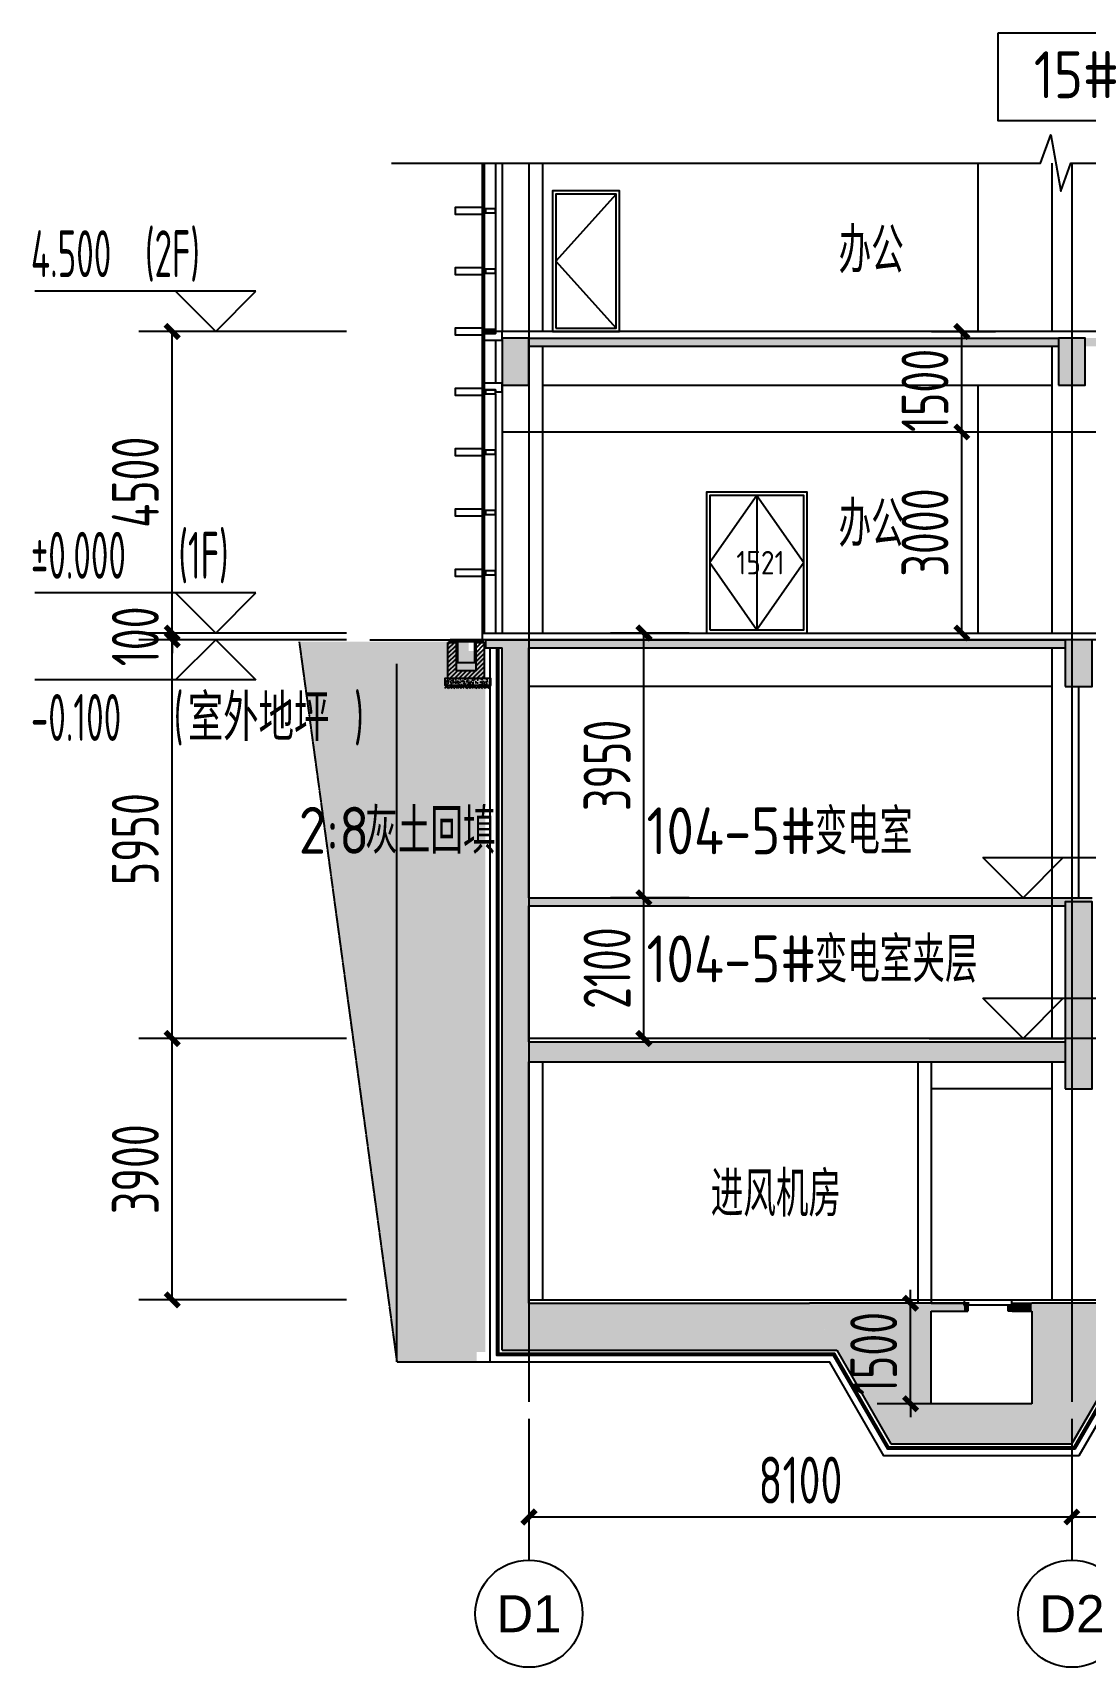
# Model space of a CAD drawing. Extents: x 33318 to 174393, y -247680 to 18171.
# Drawn here: x 33318 to 49022, y -44635 to -20244 of the extents above; entities that cross this region are included whole.
import ezdxf
from ezdxf.enums import TextEntityAlignment as Align

# ---------------------------------------------------------------- set-up
doc = ezdxf.new("R2010")
doc.units = 0
doc.header["$LTSCALE"] = 10
doc.header["$MEASUREMENT"] = 0
doc.linetypes.add('DASH', pattern=[0.35, 0.25, -0.1])
doc.linetypes.add('DOTE', pattern=[2.42, 2, -0.2, 0.02, -0.2])
for name, color, linetype in [('01-标注_尺寸', 124, 'Continuous'), ('01-标注_标高', 200, 'Continuous'), ('01-标注_符号', 200, 'Continuous'), ('01-标注_轴线坐标', 132, 'Continuous'), ('02-TEXT_房间', 7, 'Continuous'), ('02-TEXT_标注', 130, 'Continuous'), ('02-TEXT_轴号', 7, 'Continuous'), ('05-填充_156', 156, 'Continuous'), ('05-填充_天正', 26, 'Continuous'), ('104-1516 B1核心筒$0$A_STR-砌块墙', 121, 'Continuous'), ('A-C_玻璃幕墙', 140, 'Continuous'), ('A-C_门', 150, 'Continuous'), ('A-D_龙骨', 152, 'Continuous'), ('A-SUR_保温', 222, 'Continuous'), ('A-SUR_吊顶', 40, 'Continuous'), ('A-SUR_看线', 231, 'Continuous'), ('A-SUR_面层', 191, 'Continuous'), ('A-TECH_结构', 21, 'Continuous'), ('A_AXIS-轴线', 36, 'DOTE'), ('A_STR-石', 51, 'Continuous'), ('A_STR-砌块墙', 121, 'Continuous'), ('A_STR-砼墙', 51, 'Continuous'), ('A_STR-砼柱', 51, 'Continuous'), ('AXIS_TEXT', 7, 'Continuous'), ('构造物', 145, 'Continuous')]:
    doc.layers.add(name, color=color, linetype=linetype)
doc.layers.add('04-不打印_辅助线', color=165, linetype='Continuous', plot=False)
doc.layers.add('PUB_HATCH', color=8, linetype='Continuous', lineweight=0)
doc.styles.add('_TCH_AXIS', font='FZXiHei-I-Z08S.ttf')
doc.styles.add('_TCH_DIM', font='ROS1', dxfattribs={"width": 0.8, "bigfont": 'JD'})
doc.styles.add('_TCH_DIM_T3', font='ROS1', dxfattribs={"width": 0.8, "bigfont": 'JD'})
doc.styles.add('COMPLEX', font='COMPLEX')
doc.styles.get("Standard").update_dxf_attribs({"font": 'gbenor.shx', "bigfont": 'gbcbig.shx'})
doc.dimstyles.new('_TCH_ARCH&&200', dxfattribs={"dimtxt": 700, "dimasz": 200, "dimexe": 500, "dimexo": 600, "dimgap": 200, "dimtad": 1, "dimdec": 0, "dimzin": 0, "dimdsep": 46, "dimtxsty": '_TCH_DIM_T3', "dimblk": 'ARCHTICK', "dimcen": 0.09, "dimazin": 2, "dimtfac": 1, "dimtdec": 0, "dimtix": 1, "dimtmove": 2, "dimatfit": 3, "dimfxl": 0, "dimtolj": 1, "dimtzin": 0, "dimarcsym": 0})
pattern_1 = [(45, (44851.036, -29211.951), (-17.96051, 17.96051), []), (45, (44868.996, -29211.951), (-17.96051, 17.96051), [12.7, -6.35])]

# ---------------------------------------------------------------- blocks, each defined once
blk = doc.blocks.new('幕墙龙骨')
at = {"const_width": 20}
blk.add_lwpolyline([(-150, 0), (-200, 0)], dxfattribs=at)
blk.add_lwpolyline([(-150, 30), (-150, -30), (0, -30), (0, 30)], close=True)
blk = doc.blocks.new('A$C2DA62BD6')
for points in [[(0, 0), (1500, 0), (1500, 2100), (0, 2100)], [(50, 50), (1450, 50), (1450, 2050), (50, 2050)]]:
    blk.add_lwpolyline(points, close=True)
for points in [[(750, 2050), (50, 1050), (750, 50)], [(750, 2050), (750, 50)], [(750, 2050), (1450, 1050), (750, 50)]]:
    blk.add_lwpolyline(points)
at = {"layer": '04-不打印_辅助线'}
blk.add_text('1521', height=350, dxfattribs=at).set_placement((443.75, 875))
blk = doc.blocks.new('dartt')
at = {"transparency": 33554641}
h = blk.add_hatch(dxfattribs=at)
h.set_pattern_fill('ANSI32', color=26)
h.set_pattern_definition([(45, (1294.211, 122.3605), (-3.367596, 3.367596), []), (45, (1296.4563, 122.3605), (-3.367596, 3.367596), [])])
edge = h.paths.add_edge_path()
edge.add_arc((0, 21), 4, 0, 90)
edge.add_line((0, 25), (0, 0))
edge.add_line((0, 0), (25, 0))
edge.add_arc((21, 0), 4, 0, 90)
edge.add_line((21, 4), (4, 4))
edge.add_line((4, 4), (4, 21))
blk.add_lwpolyline([(0, 25), (0, 0), (25, 0)])
blk.add_lwpolyline([(0, 25), (0, 25, -0.414214), (4, 21), (4, 4), (21, 4, -0.414214), (25, 0), (25, 0)], format="xyb")
blk = doc.blocks.new('_ArchTick')
at = {"color": 0, "linetype": 'ByBlock', "const_width": 0.4}
blk.add_lwpolyline([(-0.5, -0.5), (0.5, 0.5)], dxfattribs=at)
blk = doc.blocks.new('*D162')
at = {"layer": '01-标注_尺寸', "color": 0, "lineweight": -2, "transparency": 16777216}
for p, q in [((40722, -40925), (40722, -42892)), ((48822, -40925), (48822, -42892)), ((40722, -42392), (48822, -42392))]:
    blk.add_line(p, q, dxfattribs=at)
at = {"layer": 'Defpoints', "color": 0, "transparency": 16777216}
for p in [(40722, -40325), (48822, -40325), (48822, -42392)]:
    blk.add_point(p, dxfattribs=at)
at = {"layer": '01-标注_尺寸', "color": 0, "lineweight": -2, "transparency": 16777216, "xscale": 200, "yscale": 200, "zscale": 200, "rotation": 180}
blk.add_blockref('_ArchTick', (40722, -42392), dxfattribs=at)
at = {"layer": '01-标注_尺寸', "color": 0, "lineweight": -2, "transparency": 16777216, "xscale": 200, "yscale": 200, "zscale": 200}
blk.add_blockref('_ArchTick', (48822, -42392), dxfattribs=at)
at = {"layer": '01-标注_尺寸', "color": 0, "transparency": 16777216, "insert": (44772, -41842), "char_height": 700, "attachment_point": 5, "style": '_TCH_DIM_T3'}
blk.add_mtext('\\A1;8100', dxfattribs=at)
blk = doc.blocks.new('*D163')
at = {"layer": '01-标注_尺寸', "color": 0, "lineweight": -2, "transparency": 16777216}
for p, q in [((48822, -40925), (48822, -42892)), ((56922, -40925), (56922, -42892)), ((48822, -42392), (56922, -42392))]:
    blk.add_line(p, q, dxfattribs=at)
at = {"layer": 'Defpoints', "color": 0, "transparency": 16777216}
for p in [(48822, -40325), (56922, -40325), (56922, -42392)]:
    blk.add_point(p, dxfattribs=at)
at = {"layer": '01-标注_尺寸', "color": 0, "lineweight": -2, "transparency": 16777216, "xscale": 200, "yscale": 200, "zscale": 200, "rotation": 180}
blk.add_blockref('_ArchTick', (48822, -42392), dxfattribs=at)
at = {"layer": '01-标注_尺寸', "color": 0, "lineweight": -2, "transparency": 16777216, "xscale": 200, "yscale": 200, "zscale": 200}
blk.add_blockref('_ArchTick', (56922, -42392), dxfattribs=at)
at = {"layer": '01-标注_尺寸', "color": 0, "transparency": 16777216, "insert": (52872, -41842), "char_height": 700, "attachment_point": 5, "style": '_TCH_DIM_T3'}
blk.add_mtext('\\A1;8100', dxfattribs=at)
blk = doc.blocks.new('_AXISO')
blk.add_circle((0, 0), 0.5)
at = {"layer": 'AXIS_TEXT', "style": 'COMPLEX', "width": 1.041667}
blk.add_attdef('A', text='', height=0.56, dxfattribs=at).set_placement((-0.25, -0.28), (0.25, -0.28), align=Align.FIT)
blk = doc.blocks.new('_FZH')
blk.add_lwpolyline([(-0.5, -0.5), (0.5, -0.5), (0.5, 0.5), (-0.5, 0.5)], close=True)
at = {"layer": 'PUB_HATCH'}
blk.add_solid([(-0.5, -0.5), (0.5, -0.5), (-0.5, 0.5), (0.5, 0.5)], dxfattribs=at)
blk = doc.blocks.new('*D175')
at = {"layer": '01-标注_尺寸', "color": 0, "lineweight": -2, "transparency": 16777216}
for p, q in [((38000, -35252), (34900, -35252)), ((35400, -39152), (35400, -35252)), ((38000, -39152), (34900, -39152))]:
    blk.add_line(p, q, dxfattribs=at)
at = {"layer": 'Defpoints', "color": 0, "transparency": 16777216}
for p in [(35400, -35252), (38600, -35252), (38600, -39152)]:
    blk.add_point(p, dxfattribs=at)
at = {"layer": '01-标注_尺寸', "color": 0, "lineweight": -2, "transparency": 16777216, "xscale": 200, "yscale": 200, "zscale": 200}
for p, rotation in [((35400, -35252), 90), ((35400, -39152), 270)]:
    blk.add_blockref('_ArchTick', p, dxfattribs=dict(at, rotation=rotation))
at = {"layer": '01-标注_尺寸', "color": 0, "transparency": 16777216, "insert": (34850, -37202), "char_height": 700, "attachment_point": 5, "rotation": 90, "style": '_TCH_DIM_T3'}
blk.add_mtext('\\A1;3900', dxfattribs=at)
blk = doc.blocks.new('*D176')
at = {"layer": '01-标注_尺寸', "color": 0, "lineweight": -2, "transparency": 16777216}
for p, q in [((38000, -29302), (34900, -29302)), ((35400, -35252), (35400, -29302)), ((38000, -35252), (34900, -35252))]:
    blk.add_line(p, q, dxfattribs=at)
at = {"layer": 'Defpoints', "color": 0, "transparency": 16777216}
for p in [(35400, -29302), (38600, -29302), (38600, -35252)]:
    blk.add_point(p, dxfattribs=at)
at = {"layer": '01-标注_尺寸', "color": 0, "lineweight": -2, "transparency": 16777216, "xscale": 200, "yscale": 200, "zscale": 200}
for p, rotation in [((35400, -29302), 90), ((35400, -35252), 270)]:
    blk.add_blockref('_ArchTick', p, dxfattribs=dict(at, rotation=rotation))
at = {"layer": '01-标注_尺寸', "color": 0, "transparency": 16777216, "insert": (34850, -32277), "char_height": 700, "attachment_point": 5, "rotation": 90, "style": '_TCH_DIM_T3'}
blk.add_mtext('\\A1;5950', dxfattribs=at)
blk = doc.blocks.new('*D177')
at = {"layer": '01-标注_尺寸', "color": 0, "lineweight": -2, "transparency": 16777216}
for p, q in [((35400, -29202), (35400, -29002)), ((38000, -29202), (34900, -29202)), ((35400, -29302), (35400, -29202)), ((38000, -29302), (34900, -29302)), ((35400, -29302), (35400, -29502))]:
    blk.add_line(p, q, dxfattribs=at)
at = {"layer": 'Defpoints', "color": 0, "transparency": 16777216}
for p in [(35400, -29202), (38600, -29202), (38600, -29302)]:
    blk.add_point(p, dxfattribs=at)
at = {"layer": '01-标注_尺寸', "color": 0, "lineweight": -2, "transparency": 16777216, "xscale": 200, "yscale": 200, "zscale": 200}
for p, rotation in [((35400, -29202), 270), ((35400, -29302), 90)]:
    blk.add_blockref('_ArchTick', p, dxfattribs=dict(at, rotation=rotation))
at = {"layer": '01-标注_尺寸', "color": 0, "transparency": 16777216, "insert": (34850, -29252), "char_height": 700, "attachment_point": 5, "rotation": 90, "style": '_TCH_DIM_T3'}
blk.add_mtext('\\A1;100', dxfattribs=at)
blk = doc.blocks.new('*D178')
at = {"layer": '01-标注_尺寸', "color": 0, "lineweight": -2, "transparency": 16777216}
for p, q in [((38000, -24702), (34900, -24702)), ((35400, -29202), (35400, -24702)), ((38000, -29202), (34900, -29202))]:
    blk.add_line(p, q, dxfattribs=at)
at = {"layer": 'Defpoints', "color": 0, "transparency": 16777216}
for p in [(35400, -24702), (38600, -24702), (38600, -29202)]:
    blk.add_point(p, dxfattribs=at)
at = {"layer": '01-标注_尺寸', "color": 0, "lineweight": -2, "transparency": 16777216, "xscale": 200, "yscale": 200, "zscale": 200}
for p, rotation in [((35400, -24702), 90), ((35400, -29202), 270)]:
    blk.add_blockref('_ArchTick', p, dxfattribs=dict(at, rotation=rotation))
at = {"layer": '01-标注_尺寸', "color": 0, "transparency": 16777216, "insert": (34850, -26952), "char_height": 700, "attachment_point": 5, "rotation": 90, "style": '_TCH_DIM_T3'}
blk.add_mtext('\\A1;4500', dxfattribs=at)
blk = doc.blocks.new('*D179')
at = {"layer": '01-标注_尺寸', "color": 0, "lineweight": -2, "transparency": 16777216}
for p, q in [((46727, -24702), (47680, -24702)), ((47180, -26202), (47180, -24702)), ((46727, -26202), (47680, -26202))]:
    blk.add_line(p, q, dxfattribs=at)
at = {"layer": 'Defpoints', "color": 0, "transparency": 16777216}
for p in [(46127, -24702), (47180, -24702), (46127, -26202)]:
    blk.add_point(p, dxfattribs=at)
at = {"layer": '01-标注_尺寸', "color": 0, "lineweight": -2, "transparency": 16777216, "xscale": 200, "yscale": 200, "zscale": 200}
for p, rotation in [((47180, -24702), 90), ((47180, -26202), 270)]:
    blk.add_blockref('_ArchTick', p, dxfattribs=dict(at, rotation=rotation))
at = {"layer": '01-标注_尺寸', "color": 0, "transparency": 16777216, "insert": (46630, -25582), "char_height": 700, "attachment_point": 5, "rotation": 90, "style": '_TCH_DIM_T3'}
blk.add_mtext('\\A1;1500', dxfattribs=at)
blk = doc.blocks.new('*D180')
at = {"layer": '01-标注_尺寸', "color": 0, "lineweight": -2, "transparency": 16777216}
for p, q in [((46727, -26202), (47680, -26202)), ((47180, -29202), (47180, -26202)), ((46727, -29202), (47680, -29202))]:
    blk.add_line(p, q, dxfattribs=at)
at = {"layer": 'Defpoints', "color": 0, "transparency": 16777216}
for p in [(46127, -26202), (47180, -26202), (46127, -29202)]:
    blk.add_point(p, dxfattribs=at)
at = {"layer": '01-标注_尺寸', "color": 0, "lineweight": -2, "transparency": 16777216, "xscale": 200, "yscale": 200, "zscale": 200}
for p, rotation in [((47180, -26202), 90), ((47180, -29202), 270)]:
    blk.add_blockref('_ArchTick', p, dxfattribs=dict(at, rotation=rotation))
at = {"layer": '01-标注_尺寸', "color": 0, "transparency": 16777216, "insert": (46630, -27702), "char_height": 700, "attachment_point": 5, "rotation": 90, "style": '_TCH_DIM_T3'}
blk.add_mtext('\\A1;3000', dxfattribs=at)
blk = doc.blocks.new('*D187')
at = {"layer": '01-标注_尺寸', "color": 0, "lineweight": -2, "transparency": 16777216}
for p, q in [((43114, -29202), (41937, -29202)), ((42437, -33152), (42437, -29202)), ((43114, -33152), (41937, -33152))]:
    blk.add_line(p, q, dxfattribs=at)
at = {"layer": 'Defpoints', "color": 0, "transparency": 16777216}
for p in [(42437, -29202), (43714, -29202), (43714, -33152)]:
    blk.add_point(p, dxfattribs=at)
at = {"layer": '01-标注_尺寸', "color": 0, "lineweight": -2, "transparency": 16777216, "xscale": 200, "yscale": 200, "zscale": 200}
for p, rotation in [((42437, -29202), 90), ((42437, -33152), 270)]:
    blk.add_blockref('_ArchTick', p, dxfattribs=dict(at, rotation=rotation))
at = {"layer": '01-标注_尺寸', "color": 0, "transparency": 16777216, "insert": (41887, -31177), "char_height": 700, "attachment_point": 5, "rotation": 90, "style": '_TCH_DIM_T3'}
blk.add_mtext('\\A1;3950', dxfattribs=at)
blk = doc.blocks.new('*D188')
at = {"layer": '01-标注_尺寸', "color": 0, "lineweight": -2, "transparency": 16777216}
for p, q in [((43114, -33152), (41937, -33152)), ((42437, -35252), (42437, -33152)), ((43114, -35252), (41937, -35252))]:
    blk.add_line(p, q, dxfattribs=at)
at = {"layer": 'Defpoints', "color": 0, "transparency": 16777216}
for p in [(42437, -33152), (43714, -33152), (43714, -35252)]:
    blk.add_point(p, dxfattribs=at)
at = {"layer": '01-标注_尺寸', "color": 0, "lineweight": -2, "transparency": 16777216, "xscale": 200, "yscale": 200, "zscale": 200}
for p, rotation in [((42437, -33152), 90), ((42437, -35252), 270)]:
    blk.add_blockref('_ArchTick', p, dxfattribs=dict(at, rotation=rotation))
at = {"layer": '01-标注_尺寸', "color": 0, "transparency": 16777216, "insert": (41887, -34202), "char_height": 700, "attachment_point": 5, "rotation": 90, "style": '_TCH_DIM_T3'}
blk.add_mtext('\\A1;2100', dxfattribs=at)
blk = doc.blocks.new('*D204')
at = {"layer": '01-标注_尺寸', "color": 0, "lineweight": -2, "transparency": 16777216}
for p, q in [((46415, -39202), (46415, -39002)), ((47289, -39202), (45915, -39202)), ((46415, -40702), (46415, -39202)), ((47289, -40702), (45915, -40702)), ((46415, -40702), (46415, -40902))]:
    blk.add_line(p, q, dxfattribs=at)
at = {"layer": 'Defpoints', "color": 0, "transparency": 16777216}
for p in [(46415, -39202), (47889, -39202), (47889, -40702)]:
    blk.add_point(p, dxfattribs=at)
at = {"layer": '01-标注_尺寸', "color": 0, "lineweight": -2, "transparency": 16777216, "xscale": 200, "yscale": 200, "zscale": 200}
for p, rotation in [((46415, -39202), 269.9999032817947), ((46415, -40702), 89.99990328179464)]:
    blk.add_blockref('_ArchTick', p, dxfattribs=dict(at, rotation=rotation))
at = {"layer": '01-标注_尺寸', "color": 0, "transparency": 16777216, "insert": (45865, -39952), "char_height": 700, "attachment_point": 5, "rotation": 89.9999, "style": '_TCH_DIM_T3'}
blk.add_mtext('\\A1;1500', dxfattribs=at)
blk = doc.blocks.new('$LinePat$素土夯实')
at = {"color": 0}
for p, q in [((0, -210), (210, 0)), ((120, -300), (420, 0)), ((420, 0), (608, -188)), ((495, -300), (795, 0)), ((615, 0), (705, -90)), ((210, -210), (300, -300)), ((315, -105), (502, -293)), ((705, -300), (795, -210))]:
    blk.add_line(p, q, dxfattribs=at)

msp = doc.modelspace()

# ---------------------------------------------------------------- hatches: boundary and pattern name
at = {"layer": '05-填充_156'}
h = msp.add_hatch(dxfattribs=at)
h.set_pattern_fill('AR-SAND', color=256, scale=100)
h.set_pattern_definition([(37.5, (-41928.64, -6760.68), (-8.00016, 244.7066), [0, -193.04, 0, -215.9, 0, -206.375]), (7.5, (-41928.64, -6760.68), (224.7616, 358.4126), [0, -104.14, 0, -173.99, 0, -66.675]), (327.5, (-42084.85, -6760.68), (395.4962, 0.7186), [0, -63.5, 0, -228.6, 0, -298.45]), (317.5, (-42084.85, -6760.68), (381.7782, 111.4647), [0, -31.75, 0, -149.86, 0, -171.45])])
h.paths.add_polyline_path([(39942, -40082), (38752, -40082), (37293.7, -29332), (39822, -29332), (39822, -29472), (40072, -29472), (40072, -39932), (39942, -39932)])
at = {"layer": '05-填充_天正'}
for points in [[(48622.1, -24922), (48622.1, -24802), (40722, -24802), (40722, -24922)], [(56922, -24922), (56922, -24802), (49022.1, -24802), (49022.1, -24922)], [(40072, -29422), (40322, -29422), (40522, -29382), (40522, -29302), (40072, -29302)], [(40588.7, -33212), (40722, -33152), (40722, -29422), (40522, -29382), (40322, -29422), (40322, -33212)], [(48722.1, -29422), (48722.1, -29302), (40522, -29302), (40522, -29382), (40722, -29422)], [(48722.1, -33272), (48722.1, -33212), (49122.1, -33212), (49122.1, -33152), (40722, -33152), (40588.7, -33212), (40722, -33272)], [(40588.7, -35422), (40722, -35302), (40722, -33272), (40588.7, -33212), (40322, -33212), (40322, -35362)], [(40322, -39902), (40722, -39202), (40722, -35602), (40588.7, -35422), (40322, -35362)], [(48722.1, -35602), (48722.1, -35302), (40722, -35302), (40588.7, -35422), (40722, -35602)], [(45313.7, -39902), (44909.6, -39202), (40722, -39202), (40322, -39902)], [(44909.6, -39202), (46122, -41302), (48822, -41301.9), (50034.5, -39202), (48222, -39202), (48222, -40702), (46722, -40702), (46722, -39202)], [(46722, -39202), (46722, -39322), (47212, -39322), (47212, -39202)], [(47212, -39232), (47212, -39322), (47272, -39322), (47272, -39232)], [(47932, -39322), (47932, -39232), (47872, -39232), (47872, -39322)], [(47932, -39202), (47932, -39322), (48222, -39322), (48222, -39202)]]:
    msp.add_hatch(color=256, dxfattribs=at).paths.add_polyline_path(points)
h = msp.add_hatch(dxfattribs=at)
h.set_pattern_fill('ANSI31', color=256, scale=30)
h.set_pattern_definition([(45, (40886.02, -29211.95), (-33.676, 33.676), [])])
h.paths.add_polyline_path([(39514, -29342), (39634, -29342), (39634, -29762), (39934, -29762), (39934, -29342), (40054, -29342), (40054, -29882), (39514, -29882)])
h = msp.add_hatch(dxfattribs=at)
h.set_pattern_fill('ANSI33', color=256, scale=8)
h.set_pattern_definition([(45, (44865.536, -29211.951), (-17.96051, 17.96051), []), (45, (44883.496, -29211.951), (-17.96051, 17.96051), [12.7, -6.35])])
h.paths.add_polyline_path([(39546, -29302), (39546, -29332), (39641.5, -29332), (39641.5, -29302)])
h = msp.add_hatch(dxfattribs=at)
h.set_pattern_fill('ANSI33', color=256, scale=8)
h.set_pattern_definition(pattern_1)
h.paths.add_polyline_path([(39706.5, -29332), (39706.5, -29302), (39656.5, -29302), (39656.5, -29332)])
h = msp.add_hatch(dxfattribs=at)
h.set_pattern_fill('ANSI33', color=256, scale=8)
h.set_pattern_definition(pattern_1)
h.paths.add_polyline_path([(39771.5, -29332), (39771.5, -29302), (39721.5, -29302), (39721.5, -29332)])
h = msp.add_hatch(dxfattribs=at)
h.set_pattern_fill('ANSI33', color=256, scale=8)
h.set_pattern_definition(pattern_1)
h.paths.add_polyline_path([(39836.5, -29332), (39836.5, -29302), (39786.5, -29302), (39786.5, -29332)])
h = msp.add_hatch(dxfattribs=at)
h.set_pattern_fill('ANSI33', color=256, scale=8)
h.set_pattern_definition(pattern_1)
h.paths.add_polyline_path([(39901.5, -29332), (39901.5, -29302), (39851.5, -29302), (39851.5, -29332)])
h = msp.add_hatch(dxfattribs=at)
h.set_pattern_fill('ANSI33', color=256, scale=8)
h.set_pattern_definition([(45, (44875.536, -29211.951), (-17.96051, 17.96051), []), (45, (44893.496, -29211.951), (-17.96051, 17.96051), [12.7, -6.35])])
h.paths.add_polyline_path([(40022, -29332), (40022, -29302), (39916.5, -29302), (39916.5, -29332)])
h = msp.add_hatch(dxfattribs=at)
h.set_pattern_fill('AR-CONC', color=256, scale=50)
h.set_pattern_definition([(50, (40886.02, -29311.95), (91.0923, -7.9695), [9.525, -104.775]), (355, (40886.02, -29311.95), (-17.6214, 95.5283), [7.62, -83.82]), (100.451, (40893.61, -29312.615), (73.4713, 87.5583), [8.095, -89.045]), (46.184, (40886.02, -29286.55), (135.5395, -21.021), [14.287, -157.162]), (96.636, (40897.31, -29288.3), (118.702, 123.713), [12.143, -133.567]), (351.184, (40886.02, -29286.55), (118.702, 123.713), [11.43, -125.73]), (21, (40898.72, -29292.9), (75.8074, -51.1328), [9.525, -104.775]), (326, (40898.72, -29292.9), (30.901, 92.094), [7.62, -83.82]), (71.4514, (40905.04, -29297.16), (106.7082, 40.9614), [8.095, -89.045]), (37.5, (40886.02, -29311.95), (1.5443, 42.2775), [0, -82.804, 0, -85.09, 0, -84.1375]), (7.5, (40886.02, -29311.95), (33.4098, 50.0903), [0, -48.514, 0, -80.899, 0, -32.0675]), (327.5, (40857.698, -29311.95), (67.7953, -2.8644), [0, -31.75, 0, -99.06, 0, -131.445]), (317.5, (40845, -29311.95), (74.0646, 12.7132), [0, -41.275, 0, -65.786, 0, -93.345])])
edge = h.paths.add_edge_path()
edge.add_line((40054, -29882), (39466, -29882))
edge.add_line((39466, -29882), (39466, -29982))
edge.add_line((39466, -29982), (40154, -29982))
edge.add_line((40154, -29982), (40154, -29882))
edge.add_line((40154, -29882), (39634, -29882))

# ---------------------------------------------------------------- linework, layer by layer
at = {"layer": '01-标注_标高'}
for p, q in [((36649.8, -24102), (33351.1, -24102)), ((36049.8, -24702), (35449.8, -24102)), ((36049.8, -24702), (36649.8, -24102)), ((37449.8, -24702), (35449.8, -24702)), ((36649.8, -28602), (33351.1, -28602)), ((36049.8, -29202), (35449.8, -28602)), ((36049.8, -29202), (36649.8, -28602)), ((37449.8, -29202), (35449.8, -29202)), ((36049.8, -29302), (35449.8, -29902)), ((37449.8, -29302), (35449.8, -29302)), ((36049.8, -29302), (36649.8, -29902)), ((36649.8, -29902), (33351.1, -29902)), ((48094.3, -33152), (47494.3, -32552)), ((47494.3, -32552), (50793, -32552)), ((48094.3, -33152), (48694.3, -32552)), ((46694.3, -33152), (48694.3, -33152)), ((48094.3, -35252), (47494.3, -34652)), ((47494.3, -34652), (50793, -34652)), ((48094.3, -35252), (48694.3, -34652)), ((46694.3, -35252), (48694.3, -35252))]:
    msp.add_line(p, q, dxfattribs=at)
at = {"layer": '01-标注_符号'}
msp.add_lwpolyline([(38671.5, -22189.7), (48354, -22189.7), (48506.8, -21769.7), (48654.9, -22609.7), (48804, -22189.7), (58486.5, -22189.7)], dxfattribs=at)
at = {"layer": '01-标注_轴线坐标'}
for p, q in [((40722, -41035.1), (40722, -43035.1)), ((48822, -41035.1), (48822, -43035.1))]:
    msp.add_line(p, q, dxfattribs=at)
at = {"layer": '02-TEXT_房间'}
msp.add_lwpolyline([(47723.2, -20244.2), (50622.4, -20244.2), (50622.4, -21559), (47723.2, -21559)], close=True, dxfattribs=at)
at = {"layer": '05-填充_天正'}
msp.add_lwpolyline([(39654, -29332), (39654, -29642), (39914, -29642), (39914, -29332)], dxfattribs=at)
at = {"layer": '104-1516 B1核心筒$0$A_STR-砌块墙'}
for p, q in [((48922.1, -30002), (48922.1, -33152)), ((46522, -35602), (46522, -39202)), ((46722, -35602), (46722, -39202))]:
    msp.add_line(p, q, dxfattribs=at)
at = {"layer": 'A-C_玻璃幕墙'}
for points in [[(40022, -22189.7), (40022, -29202)], [(40052, -22189.7), (40052, -29202)], [(40222, -22189.7), (40222, -24702)], [(40222, -25632), (40222, -29202)]]:
    msp.add_lwpolyline(points, dxfattribs=at)
at = {"layer": 'A-C_门'}
for points in [[(41072, -24702), (42072, -24702), (42072, -22602), (41072, -22602)], [(41122, -24652), (42022, -24652), (42022, -22652), (41122, -22652)]]:
    msp.add_lwpolyline(points, close=True, dxfattribs=at)
msp.add_lwpolyline([(42022, -22652), (41122, -23652), (42022, -24652)], dxfattribs=at)
at = {"layer": 'A-SUR_保温'}
for points in [[(40052, -24732), (40052, -24832), (40322, -24832), (40322, -24702), (40222, -24702), (40222, -24732)], [(40222, -25572), (40222, -25602), (40322, -25602), (40322, -25472), (40052, -25472), (40052, -25572)]]:
    msp.add_lwpolyline(points, close=True, dxfattribs=at)
for points in [[(40222, -24832), (40222, -25472)], [(143602, -29352), (143602, -40082), (49734.2, -40082), (48925.9, -41481.9), (46018.1, -41482), (45209.8, -40082), (40142, -40082), (40142, -29422)], [(143502, -29352), (143502, -39982), (49676.5, -39982), (48868.2, -41381.9), (46075.8, -41382), (45267.5, -39982), (40242, -39982), (40242, -29422)], [(143482, -29352), (143482, -39962), (49665, -39962), (48856.7, -41361.9), (46087.4, -41362), (45279.1, -39962), (40262, -39962), (40262, -29422)], [(143472, -29352), (143472, -39952), (49659.2, -39952), (48850.9, -41351.9), (46093.1, -41352), (45284.9, -39952), (40272, -39952), (40272, -29422)]]:
    msp.add_lwpolyline(points, dxfattribs=at)
at = {"layer": 'A-SUR_保温', "linetype": 'DASH'}
for points in [[(37293.7, -29332), (38752, -40082)], [(40142, -40082), (38752, -40082), (38752, -29662)]]:
    msp.add_lwpolyline(points, dxfattribs=at)
at = {"layer": 'A-SUR_吊顶', "linetype": 'DASH'}
msp.add_lwpolyline([(40322, -26202), (56722, -26202)], dxfattribs=at)
at = {"layer": 'A-SUR_看线'}
for points in [[(40022, -22852), (39622, -22852), (39622, -22952), (40022, -22952)], [(40022, -23752), (39622, -23752), (39622, -23852), (40022, -23852)], [(40022, -24652), (39622, -24652), (39622, -24752), (40022, -24752)], [(40022, -25552), (39622, -25552), (39622, -25652), (40022, -25652)], [(40022, -26452), (39622, -26452), (39622, -26552), (40022, -26552)], [(40022, -27352), (39622, -27352), (39622, -27452), (40022, -27452)], [(40022, -28252), (39622, -28252), (39622, -28352), (40022, -28352)]]:
    msp.add_lwpolyline(points, dxfattribs=at)
at = {"layer": 'A-SUR_面层'}
for p, q in [((40022, -29202), (57622, -29202)), ((40022, -29302), (39546, -29302)), ((39546, -29332), (39546, -29302)), ((40022, -29332), (39546, -29332)), ((39641.5, -29332), (39641.5, -29302)), ((39656.5, -29332), (39656.5, -29302)), ((39706.5, -29332), (39706.5, -29302)), ((39721.5, -29332), (39721.5, -29302)), ((39771.5, -29332), (39771.5, -29302)), ((39786.5, -29332), (39786.5, -29302)), ((39836.5, -29332), (39836.5, -29302)), ((39851.5, -29332), (39851.5, -29302)), ((39901.5, -29332), (39901.5, -29302)), ((39916.5, -29332), (39916.5, -29302)), ((40022, -29332), (40022, -29302))]:
    msp.add_line(p, q, dxfattribs=at)
for points in [[(57322, -24702), (40022, -24702)], [(40022, -29202), (40022, -29302)], [(100993.4, -35252), (40722, -35252)], [(40722, -39152), (56922, -39152)]]:
    msp.add_lwpolyline(points, dxfattribs=at)
at = {"layer": 'A-TECH_结构'}
for p, q in [((47422, -24702), (47422, -22189.7)), ((47422, -29202), (47422, -25502))]:
    msp.add_line(p, q, dxfattribs=at)
for points in [[(40322, -22189.7), (40322, -24702)], [(40922, -22189.7), (40922, -24702)], [(48522.1, -22189.7), (48522.1, -24702)], [(40322, -24922), (40322, -29202)], [(40922, -24922), (40922, -29202)], [(48522.1, -24922), (48522.1, -29202)], [(40922, -25502), (48522.1, -25502)], [(48522.1, -29422), (48522.1, -35252)], [(48522.1, -30002), (40722, -30002)], [(40922, -35602), (40922, -39152)], [(48522.1, -35602), (48522.1, -39152)], [(48522.1, -36002), (46722, -36002)]]:
    msp.add_lwpolyline(points, dxfattribs=at)
at = {"layer": 'A_AXIS-轴线'}
for p, q in [((40722, -22189.7), (40722, -40675.5)), ((48822, -22189.7), (48822, -40675.5))]:
    msp.add_line(p, q, dxfattribs=at)
at = {"layer": 'A_STR-石'}
for p, q in [((46722, -39202), (44909.6, -39202)), ((50034.5, -39202), (48222, -39202)), ((46722, -40702), (46722, -39322)), ((48222, -39322), (48222, -40702)), ((45313.7, -39902), (46122, -41302)), ((48822, -41301.9), (49630.3, -39902)), ((48222, -40702), (46722, -40702)), ((46122, -41302), (48822, -41301.9))]:
    msp.add_line(p, q, dxfattribs=at)
at = {"layer": 'A_STR-砌块墙'}
for p, q in [((38349.8, -29302), (40022, -29302)), ((113472, -29302), (40002, -29302))]:
    msp.add_line(p, q, dxfattribs=at)
for points in [[(39514, -29342), (39634, -29342), (39634, -29762), (39934, -29762), (39934, -29342), (40054, -29342), (40054, -29882), (39514, -29882), (39514, -29342)], [(40054, -29882), (39466, -29882), (39466, -29982), (40154, -29982), (40154, -29882), (39634, -29882)]]:
    msp.add_lwpolyline(points, dxfattribs=at)
at = {"layer": 'A_STR-砼墙'}
for p, q in [((40722, -24802), (48622.1, -24802)), ((40722, -24922), (48622.1, -24922)), ((40072, -29302), (40522, -29302)), ((40072, -29302), (40072, -29422)), ((40072, -29422), (40322, -29422)), ((40322, -33212), (40322, -29422)), ((40522, -29302), (48722.1, -29302)), ((40722, -29422), (48722.1, -29422)), ((40722, -33152), (40722, -29422)), ((40722, -33152), (49122.1, -33152)), ((40322, -35362), (40322, -33212)), ((40722, -35302), (40722, -33272)), ((40722, -33272), (48722.1, -33272)), ((40322, -39902), (40322, -35362)), ((40722, -35302), (48722.1, -35302)), ((40722, -39202), (40722, -35602)), ((40722, -35602), (48722.1, -35602)), ((40722, -39202), (44909.6, -39202)), ((46722, -39202), (47212, -39202)), ((47212, -39202), (47212, -39232)), ((47212, -39232), (47272, -39232)), ((47272, -39232), (47272, -39322)), ((47932, -39232), (47872, -39232)), ((47872, -39322), (47872, -39232)), ((47932, -39232), (47932, -39202)), ((47932, -39202), (48222, -39202)), ((46722, -39322), (47212, -39322)), ((47212, -39322), (47272, -39322)), ((47932, -39322), (47872, -39322)), ((47932, -39322), (48222, -39322)), ((40322, -39902), (45313.7, -39902))]:
    msp.add_line(p, q, dxfattribs=at)
msp.add_lwpolyline([(47222, -39152), (47922, -39152), (47922, -39232), (47222, -39232)], close=True, dxfattribs=at)

# ---------------------------------------------------------------- block references
at = {"layer": '01-标注_轴线坐标'}
ref = msp.add_blockref('_AXISO', (40722, -43835.1), dxfattribs=dict(at, xscale=1600, yscale=1600, zscale=1600))
ref.add_attrib('A', 'D1', dxfattribs={"layer": '02-TEXT_轴号', "height": 552.78, "style": '_TCH_AXIS'}).set_placement((40235, -44111.5), (41209.1, -44111.5), align=Align.FIT)
ref = msp.add_blockref('_AXISO', (48822, -43835.1), dxfattribs=dict(at, xscale=1600, yscale=1600, zscale=1600))
ref.add_attrib('A', 'D2', dxfattribs={"layer": '02-TEXT_轴号', "height": 552.78, "style": '_TCH_AXIS'}).set_placement((48335, -44111.5), (49309.1, -44111.5), align=Align.FIT)
at = {"layer": 'A-C_门'}
msp.add_blockref('A$C2DA62BD6', (43372, -29202), dxfattribs=at)
at = {"layer": 'A-D_龙骨'}
for p in [(40222, -22902), (40222, -23802), (40222, -24702), (40222, -25602), (40222, -26502), (40222, -27402), (40222, -28302)]:
    msp.add_blockref('幕墙龙骨', p, dxfattribs=at)
at = {"layer": 'A-SUR_看线', "xscale": -0.173084531101903, "yscale": 0.1666666666666667, "zscale": 0.1666666666666667, "rotation": 359.999963863441}
for p in [(39603.6, -29982), (39741.2, -29982), (39878.8, -29982), (40016.4, -29982), (40154, -29982)]:
    msp.add_blockref('$LinePat$素土夯实', p, dxfattribs=at)
at = {"layer": 'A_STR-砼柱', "xscale": 400}
for p, yscale, zscale in [((40522, -25152), 700, 700), ((48822.1, -25152), 700, 700), ((48922.1, -29652), 700, 700), ((48922.1, -34607), 2789.999999999854, 2789.999999999854)]:
    msp.add_blockref('_FZH', p, dxfattribs=dict(at, yscale=yscale, zscale=zscale))
at = {"layer": '构造物', "linetype": 'DASH', "ltscale": 0.2}
msp.add_blockref('dartt', (39533.8, -29342), dxfattribs=at)
at = {"layer": '构造物', "linetype": 'DASH', "ltscale": 0.2, "xscale": -1}
msp.add_blockref('dartt', (40034.2, -29342), dxfattribs=at)

# ---------------------------------------------------------------- texts
at = {"layer": '02-TEXT_房间'}
for s, height, p in [('15#', 700, (48254.1, -21221.4)), ('办公', 675.18, (45341.3, -23830.7)), ('办公', 675.18, (45341.3, -27913.3)), ('2:8', 700, (37287.9, -32496.1)), ('灰土回填', 675.18, (38279.6, -32496.1)), ('104-5#', 700, (42476.2, -32503.9)), ('变电室', 675.18, (44984.6, -32503.9)), ('104-5#', 700, (42476.2, -34414.5)), ('变电室夹层', 675.18, (44984.6, -34414.5)), ('进风机房', 675.18, (43434.4, -37910.5))]:
    msp.add_text(s, height=height, dxfattribs=at).set_placement(p)
at = {"layer": '02-TEXT_标注', "style": '_TCH_DIM'}
for s, height, width, p in [('(2F)', 700, 0.64, (34993.7, -23892)), ('4.500', 700, 0.64, (33291.1, -23892)), ('%%P0.000', 700, 0.64, (33291.1, -28392)), ('(1F)', 700, 0.64, (35491.7, -28392)), ('-0.100', 700, 0.64, (33291.1, -30812)), ('(', 700, 0.64, (35423, -30812)), ('室外地坪', 694.57, 0.8, (35632.1, -30812)), (')', 700, 0.64, (38115.2, -30812))]:
    msp.add_text(s, height=height, dxfattribs=dict(at, width=width)).set_placement(p)

# ---------------------------------------------------------------- dimensions: what is measured, and where the dimension line sits
at = {"layer": '01-标注_尺寸'}
for p1, p2, distance, picture, middle in [((38599.7, -29202), (38599.7, -24702), 3199.8, '*D178', (34849.8, -26952)), ((46127.5, -29202), (46127.5, -26202), -1052.6, '*D180', (46630.1, -27702)), ((38599.7, -29302), (38599.7, -29202), 3199.8, '*D177', (34849.8, -29252)), ((38599.7, -35252), (38599.7, -29302), 3199.8, '*D176', (34849.8, -32277)), ((43713.7, -33152), (43713.7, -29202), 1276.9, '*D187', (41886.7, -31177)), ((43713.7, -35252), (43713.7, -33152), 1276.9, '*D188', (41886.7, -34202)), ((38599.7, -39152), (38599.7, -35252), 3199.8, '*D175', (34849.8, -37202)), ((47889.2, -40702), (47889.2, -39202), 1474.4, '*D204', (45864.8, -39951.9)), ((40722, -40325.5), (48822, -40325.5), -2066.4, '*D162', (44772, -41841.9)), ((48822, -40325.5), (56922, -40325.5), -2066.4, '*D163', (52872, -41841.9))]:
    dim = msp.add_aligned_dim(p1=p1, p2=p2, distance=distance, dimstyle='_TCH_ARCH&&200', dxfattribs=at)
    dim.commit()
    dim.dimension.update_dxf_attribs({"geometry": picture, "text_midpoint": middle})
dim = msp.add_linear_dim(base=(47180.1, -24702), p1=(46127.5, -26202), p2=(46127.5, -24702), angle=90, dimstyle='_TCH_ARCH&&200', dxfattribs=at)
dim.commit()
dim.dimension.update_dxf_attribs({"geometry": '*D179', "text_midpoint": (46630.1, -25581.6), "dimtype": 161})

doc.saveas('drawing.dxf')
